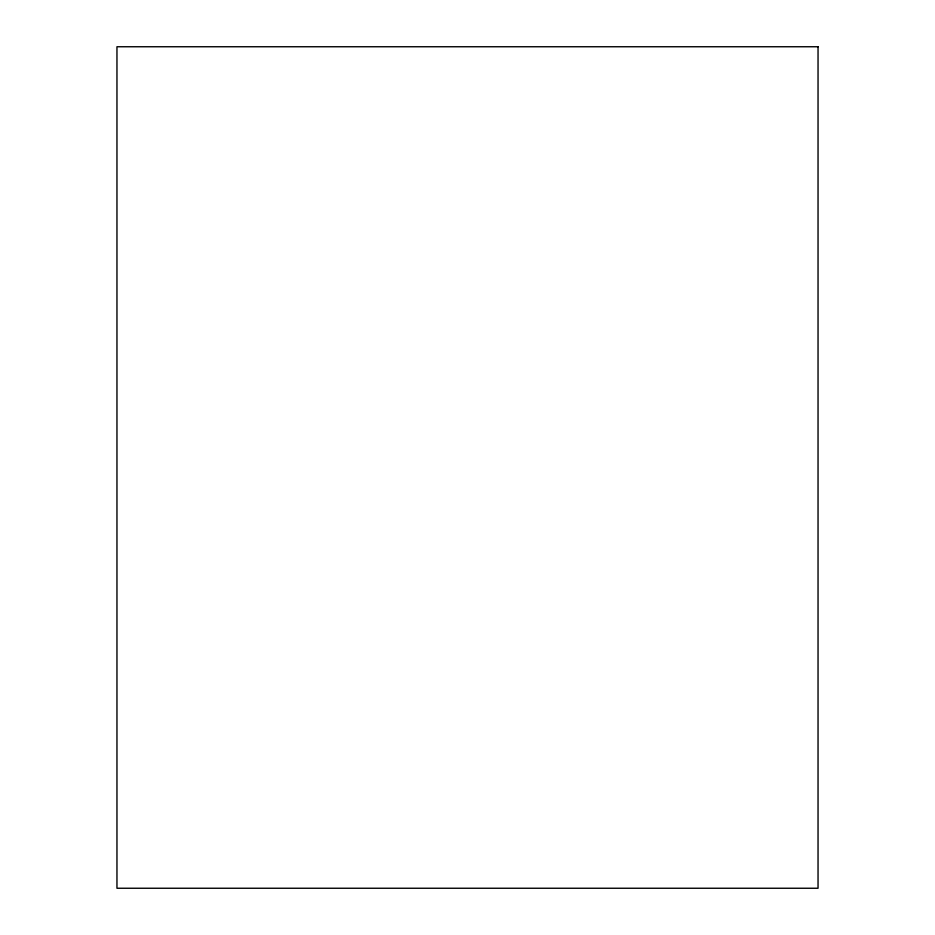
<?xml version="1.0" encoding="UTF-8"?>
<svg xmlns="http://www.w3.org/2000/svg" width="935" height="935" viewBox="0 0 935 935"><rect width="100%" height="100%" fill="white"/><g stroke="black" fill="none" stroke-linecap="round" stroke-linejoin="round"><path stroke-width="1.4" d="M818.043 46.75L116.957 46.75L116.957 888.25L818.043 888.25L818.043 46.75"/></g></svg>
